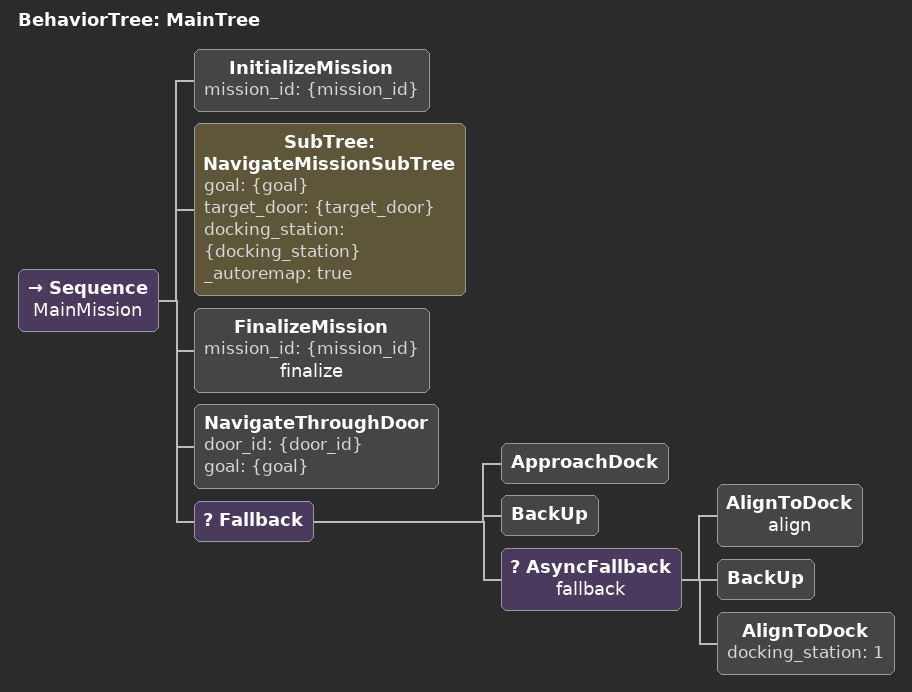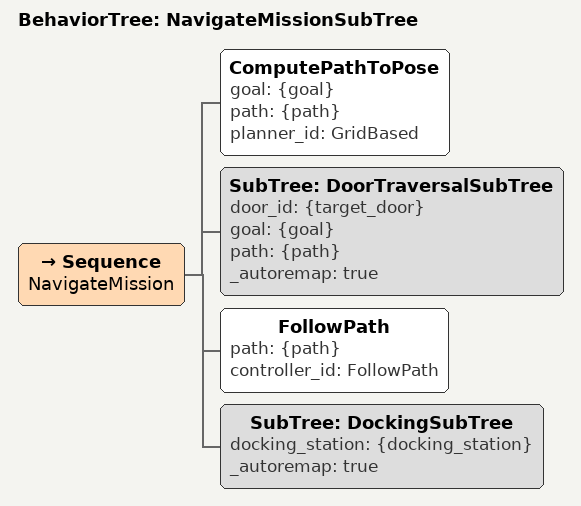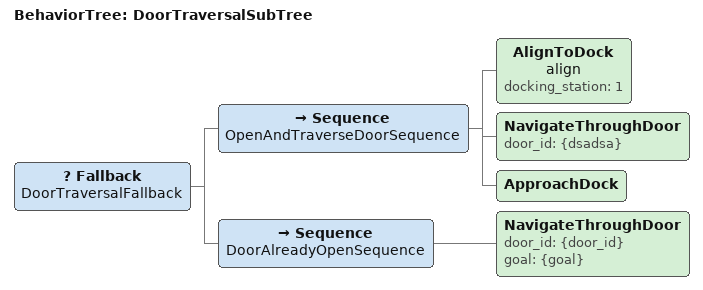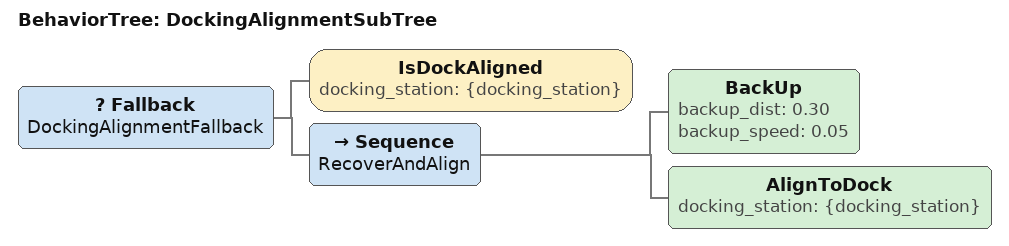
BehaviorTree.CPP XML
<root main_tree_to_execute="MainTree">
  <BehaviorTree ID="MainTree">
    <Sequence name="MainMission">
      <InitializeMission mission_id="{mission_id}"/>
      <SubTree ID="NavigateMissionSubTree"
                                 goal="{goal}"
                                 target_door="{target_door}"
                                 docking_station="{docking_station}"
                                 _autoremap="true"/>
      <FinalizeMission mission_id="{mission_id}" name="finalize"/>
      <NavigateThroughDoor door_id="{door_id}" goal="{goal}"/>
      <Fallback>
        <ApproachDock/>
        <BackUp/>
        <AsyncFallback name="fallback">
          <AlignToDock name="align"/>
          <BackUp/>
          <AlignToDock docking_station="1"/>
        </AsyncFallback>
      </Fallback>
    </Sequence>
  </BehaviorTree>
  <BehaviorTree ID="NavigateMissionSubTree">
    <Sequence name="NavigateMission">
      <ComputePathToPose goal="{goal}" path="{path}" planner_id="GridBased"/>
      <SubTree ID="DoorTraversalSubTree"
               door_id="{target_door}"
               goal="{goal}"
               path="{path}"
               _autoremap="true"/>
      <FollowPath path="{path}" controller_id="FollowPath"/>
      <SubTree ID="DockingSubTree"
               docking_station="{docking_station}"
               _autoremap="true"/>
    </Sequence>
  </BehaviorTree>
  <BehaviorTree ID="DoorTraversalSubTree">
    <Fallback name="DoorTraversalFallback">
      <Sequence name="OpenAndTraverseDoorSequence">
        <AlignToDock name="align" docking_station="1"/>
        <NavigateThroughDoor door_id="{dsadsa}"/>
        <ApproachDock/>
      </Sequence>
      <Sequence name="DoorAlreadyOpenSequence">
        <NavigateThroughDoor door_id="{door_id}" goal="{goal}"/>
      </Sequence>
    </Fallback>
  </BehaviorTree>
  <BehaviorTree ID="DockingAlignmentSubTree">
    <Fallback name="DockingAlignmentFallback">
      <IsDockAligned docking_station="{docking_station}"/>
      <Sequence name="RecoverAndAlign">
        <BackUp backup_dist="0.30" backup_speed="0.05"/>
        <AlignToDock docking_station="{docking_station}"/>
      </Sequence>
    </Fallback>
  </BehaviorTree>
</root>
